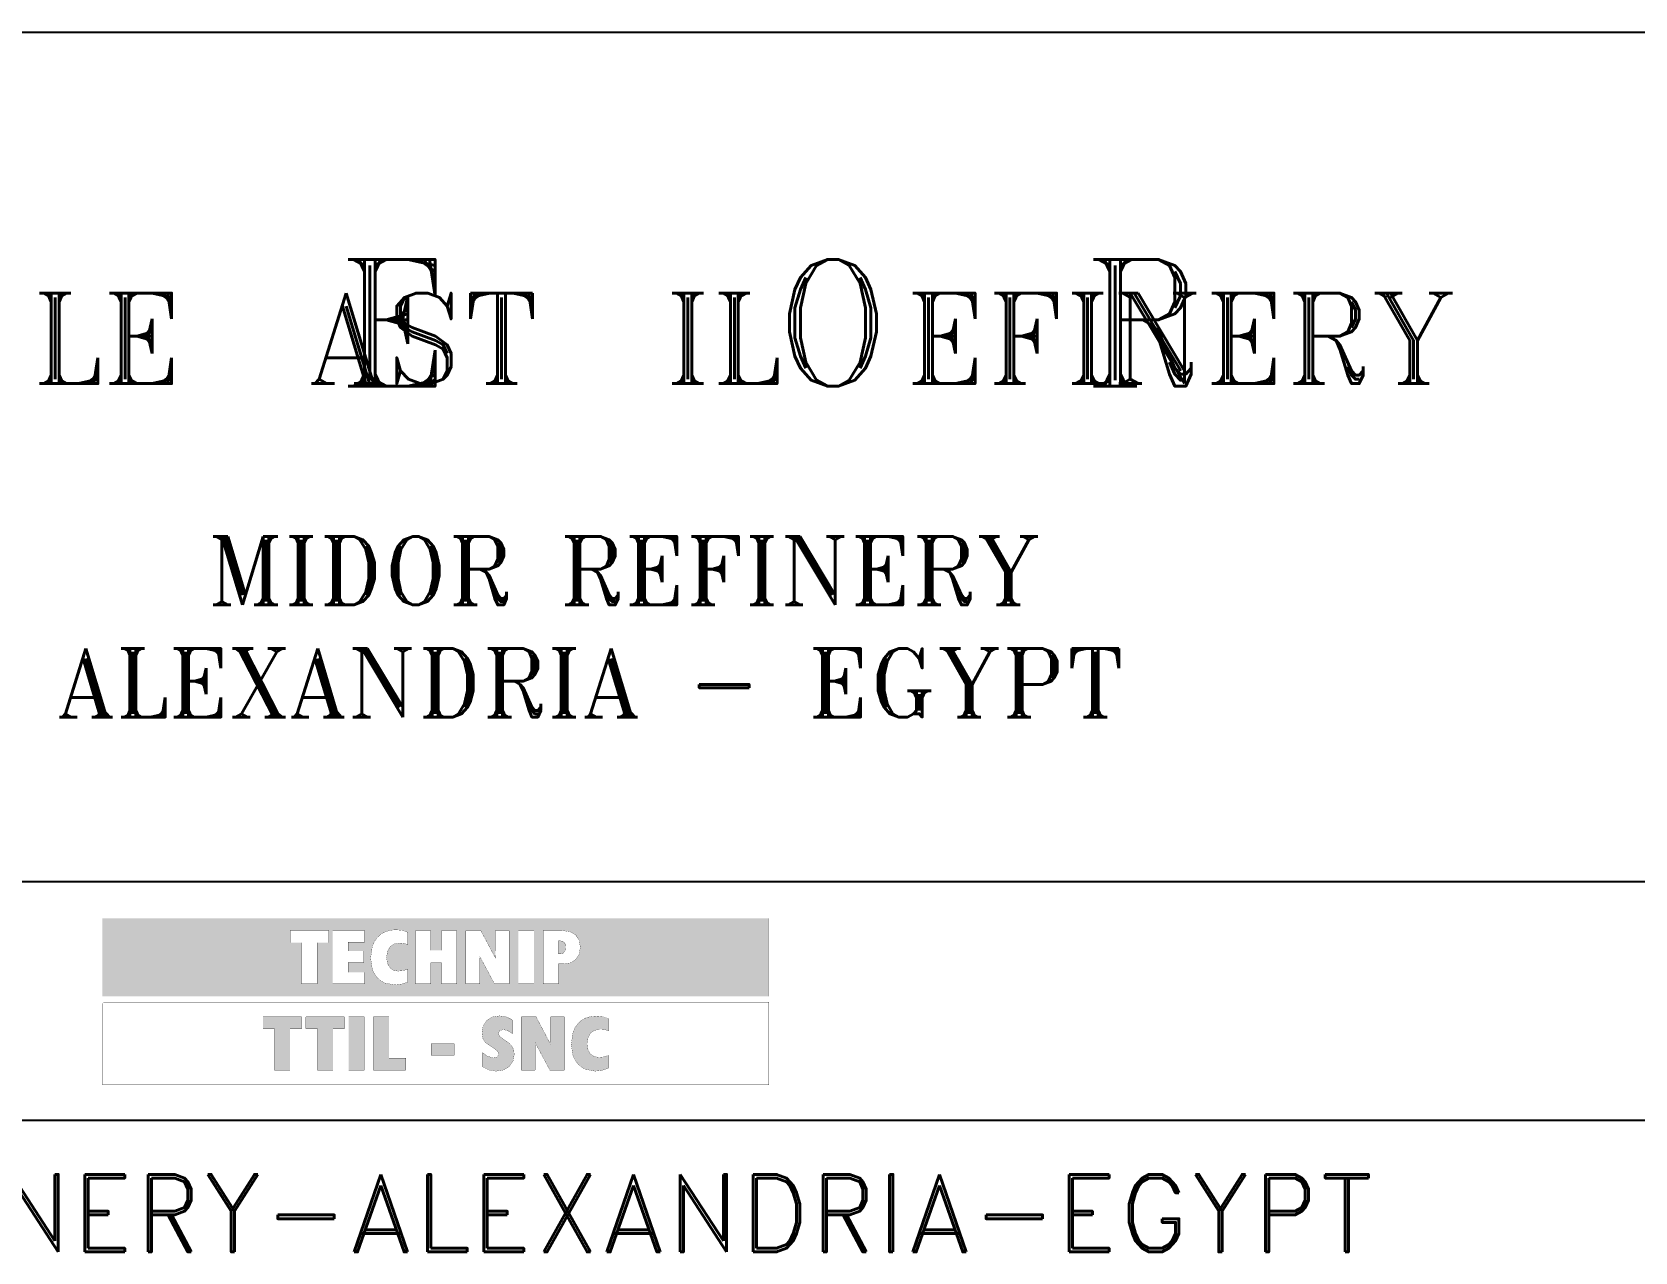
# Model space of a CAD drawing. Extents: x -4 to 378, y 0 to 264.
# Drawn here: x 240.3 to 291.6, y 68.2 to 107.2 of the extents above; entities that cross this region are included whole.
import ezdxf
from ezdxf.enums import TextEntityAlignment as Align

# ---------------------------------------------------------------- set-up
doc = ezdxf.new("R2010")
doc.units = 0
doc.header["$LTSCALE"] = 5
doc.header["$MEASUREMENT"] = 0
doc.linetypes.add('CONTINUA', pattern=[0])
doc.layers.get('0').update_dxf_attribs({"linetype": 'CONTINUA'})
doc.layers.add('FORMATO', color=7, linetype='CONTINUOUS')
doc.styles.add('ROMAND', font='romand')
doc.styles.add('ROMANT', font='romant')
doc.styles.add('SIMPLEX', font='simplex.shx')

# ---------------------------------------------------------------- blocks, each defined once
blk = doc.blocks.new('CART_MIDOR')
at = {"layer": 'FORMATO', "linetype": 'CONTINUOUS'}
h = blk.add_hatch(color=7, dxfattribs=at)
h.paths.add_polyline_path([(-91.541, 41.351), (-108.702, 41.351), (-108.702, 39.341), (-91.541, 39.341)])
h.paths.add_polyline_path([(-103.861, 40.724), (-103.861, 40.906), (-103.861, 41.035), (-103.668, 41.035), (-103.369, 41.035), (-102.867, 41.035), (-102.867, 40.724), (-103.165, 40.724), (-103.165, 40.604), (-103.165, 40.475), (-103.165, 40.292), (-103.165, 39.661), (-103.567, 39.661), (-103.567, 39.91), (-103.567, 40.541), (-103.567, 40.724)], flags=16)
h.paths.add_polyline_path([(-102.764, 40.169), (-102.764, 40.206), (-102.764, 40.458), (-102.764, 40.709), (-102.764, 40.757), (-102.764, 40.983), (-102.764, 41.008), (-102.764, 41.035), (-102.426, 41.035), (-101.944, 41.035), (-101.944, 40.737), (-102.282, 40.737), (-102.327, 40.737), (-102.367, 40.737), (-102.367, 40.51), (-102.002, 40.51), (-101.962, 40.51), (-101.962, 40.485), (-101.962, 40.259), (-101.962, 40.212), (-102.351, 40.212), (-102.367, 40.212), (-102.367, 39.96), (-101.961, 39.96), (-101.944, 39.96), (-101.944, 39.949), (-101.944, 39.698), (-101.944, 39.661), (-102.764, 39.661)], flags=16)
h.paths.add_polyline_path([(-101.787, 40.327), (-101.78, 40.37), (-101.779, 40.383), (-101.773, 40.421), (-101.769, 40.451), (-101.762, 40.498), (-101.751, 40.576), (-101.747, 40.608), (-101.744, 40.63), (-101.703, 40.72), (-101.688, 40.754), (-101.633, 40.831), (-101.612, 40.86), (-101.548, 40.918), (-101.518, 40.946), (-101.461, 40.976), (-101.407, 41.006), (-101.378, 41.015), (-101.283, 41.044), (-101.138, 41.057), (-100.967, 41.04), (-100.826, 40.988), (-100.826, 40.952), (-100.826, 40.864), (-100.826, 40.761), (-100.826, 40.673), (-100.924, 40.702), (-101.039, 40.715), (-101.122, 40.7), (-101.18, 40.69), (-101.255, 40.639), (-101.287, 40.617), (-101.333, 40.534), (-101.351, 40.502), (-101.368, 40.397), (-101.372, 40.375), (-101.377, 40.344), (-101.363, 40.251), (-101.355, 40.194), (-101.329, 40.145), (-101.296, 40.083), (-101.202, 40.011), (-101.17, 40.005), (-101.078, 39.99), (-101.033, 39.995), (-100.963, 40.002), (-100.865, 40.027), (-100.826, 40.036), (-100.826, 40.002), (-100.826, 39.918), (-100.826, 39.866), (-100.826, 39.833), (-100.826, 39.792), (-100.826, 39.778), (-100.826, 39.731), (-100.826, 39.708), (-100.988, 39.657), (-101.102, 39.643), (-101.168, 39.635), (-101.249, 39.65), (-101.375, 39.674), (-101.419, 39.682), (-101.526, 39.742), (-101.549, 39.762), (-101.616, 39.823), (-101.693, 39.925), (-101.714, 39.974), (-101.744, 40.041), (-101.758, 40.134), (-101.783, 40.301)], flags=16)
h.paths.add_polyline_path([(-100.63, 39.904), (-100.63, 40.076), (-100.63, 40.32), (-100.63, 40.446), (-100.63, 40.619), (-100.63, 40.771), (-100.63, 40.943), (-100.63, 41.035), (-100.237, 41.035), (-100.237, 40.792), (-100.237, 40.699), (-100.237, 40.527), (-99.959, 40.527), (-99.959, 40.62), (-99.959, 40.863), (-99.959, 41.035), (-99.567, 41.035), (-99.567, 40.792), (-99.567, 40.62), (-99.567, 40.376), (-99.567, 40.284), (-99.567, 40.112), (-99.567, 39.959), (-99.567, 39.787), (-99.567, 39.661), (-99.959, 39.661), (-99.959, 39.904), (-99.959, 40.031), (-99.959, 40.203), (-100.237, 40.203), (-100.237, 40.076), (-100.237, 39.833), (-100.237, 39.661), (-100.63, 39.661)], flags=16)
h.paths.add_polyline_path([(-99.332, 39.883), (-99.332, 40.119), (-99.332, 40.348), (-99.332, 40.528), (-99.332, 40.598), (-99.332, 40.796), (-99.332, 40.892), (-99.332, 41.035), (-99.313, 41.035), (-98.948, 41.035), (-98.767, 40.697), (-98.758, 40.68), (-98.644, 40.465), (-98.568, 40.323), (-98.572, 40.421), (-98.576, 40.567), (-98.576, 40.579), (-98.576, 40.805), (-98.576, 41.035), (-98.218, 41.035), (-98.218, 40.813), (-98.218, 40.583), (-98.218, 40.356), (-98.218, 40.345), (-98.218, 40.201), (-98.218, 40.105), (-98.218, 39.907), (-98.218, 39.837), (-98.218, 39.661), (-98.223, 39.661), (-98.593, 39.661), (-98.778, 40.005), (-98.78, 40.01), (-98.921, 40.273), (-98.978, 40.378), (-98.973, 40.305), (-98.973, 40.129), (-98.973, 40.126), (-98.973, 39.896), (-98.973, 39.661), (-99.332, 39.661)], flags=16)
h.paths.add_polyline_path([(-97.979, 41.035), (-97.577, 41.035), (-97.577, 39.661), (-97.979, 39.661)], flags=16)
h.paths.add_polyline_path([(-97.342, 39.907), (-97.342, 40.424), (-97.342, 40.482), (-97.342, 40.68), (-97.342, 40.706), (-97.342, 40.746), (-97.342, 41.017), (-97.342, 41.035), (-97.292, 41.035), (-96.852, 41.035), (-96.843, 41.035), (-96.801, 41.029), (-96.647, 41.006), (-96.501, 40.924), (-96.492, 40.909), (-96.412, 40.788), (-96.408, 40.766), (-96.407, 40.76), (-96.382, 40.604), (-96.401, 40.488), (-96.402, 40.484), (-96.407, 40.454), (-96.412, 40.425), (-96.428, 40.4), (-96.465, 40.345), (-96.501, 40.288), (-96.546, 40.261), (-96.552, 40.257), (-96.638, 40.203), (-96.822, 40.177), (-96.852, 40.177), (-96.945, 40.177), (-96.945, 39.661), (-97.342, 39.661)], flags=16)
h.paths.add_polyline_path([(-96.945, 40.434), (-96.945, 40.46), (-96.945, 40.5), (-96.945, 40.771), (-96.916, 40.771), (-96.907, 40.771), (-96.852, 40.762), (-96.852, 40.768), (-96.792, 40.728), (-96.79, 40.724), (-96.766, 40.677), (-96.762, 40.642), (-96.758, 40.604), (-96.766, 40.532), (-96.796, 40.476), (-96.839, 40.442), (-96.852, 40.442), (-96.903, 40.434)], flags=0)
h = blk.add_hatch(color=7, dxfattribs=at)
h.paths.add_polyline_path([(-104.267, 37.685), (-104.267, 37.437), (-103.866, 37.437), (-103.866, 38.072), (-103.866, 38.255), (-103.866, 38.38), (-103.866, 38.504), (-103.567, 38.504), (-103.567, 38.811), (-104.062, 38.811), (-104.361, 38.811), (-104.561, 38.811), (-104.561, 38.687), (-104.561, 38.504), (-104.267, 38.504), (-104.267, 38.321)])
h.paths.add_polyline_path([(-103.157, 37.685), (-103.157, 37.437), (-102.756, 37.437), (-102.756, 38.07), (-102.756, 38.255), (-102.756, 38.377), (-102.756, 38.504), (-102.461, 38.504), (-102.461, 38.811), (-102.957, 38.811), (-103.251, 38.811), (-103.456, 38.811), (-103.456, 38.689), (-103.456, 38.504), (-103.157, 38.504), (-103.157, 38.319)])
h.paths.add_polyline_path([(-102.354, 37.437), (-101.953, 37.437), (-101.953, 38.811), (-102.354, 38.811)])
h.paths.add_polyline_path([(-101.714, 37.997), (-101.714, 37.953), (-101.714, 37.437), (-100.882, 37.437), (-100.882, 37.481), (-100.882, 37.748), (-101.313, 37.748), (-101.313, 38.016), (-101.313, 38.562), (-101.313, 38.811), (-101.714, 38.811), (-101.714, 38.264)])
h.paths.add_polyline_path([(-99.635, 37.821), (-99.635, 38.115), (-100.228, 38.115), (-100.228, 37.821)])
h.paths.add_polyline_path([(-98.512, 37.923), (-98.51, 37.916), (-98.487, 37.851), (-98.521, 37.778), (-98.59, 37.764), (-98.623, 37.757), (-98.733, 37.783), (-98.768, 37.791), (-98.905, 37.889), (-98.905, 37.876), (-98.905, 37.777), (-98.905, 37.625), (-98.905, 37.544), (-98.905, 37.522), (-98.738, 37.441), (-98.559, 37.411), (-98.363, 37.441), (-98.282, 37.489), (-98.271, 37.496), (-98.236, 37.517), (-98.213, 37.531), (-98.186, 37.57), (-98.14, 37.636), (-98.115, 37.671), (-98.114, 37.677), (-98.112, 37.69), (-98.112, 37.691), (-98.11, 37.703), (-98.1, 37.762), (-98.085, 37.846), (-98.09, 37.884), (-98.098, 37.953), (-98.137, 38.047), (-98.213, 38.128), (-98.329, 38.214), (-98.363, 38.235), (-98.461, 38.308), (-98.463, 38.313), (-98.491, 38.384), (-98.461, 38.457), (-98.401, 38.473), (-98.367, 38.483), (-98.256, 38.457), (-98.132, 38.376), (-98.132, 38.484), (-98.132, 38.63), (-98.132, 38.713), (-98.132, 38.734), (-98.29, 38.811), (-98.465, 38.837), (-98.653, 38.807), (-98.736, 38.754), (-98.739, 38.752), (-98.77, 38.732), (-98.794, 38.717), (-98.819, 38.679), (-98.862, 38.615), (-98.888, 38.576), (-98.889, 38.573), (-98.89, 38.562), (-98.89, 38.562), (-98.892, 38.549), (-98.897, 38.519), (-98.908, 38.455), (-98.918, 38.397), (-98.912, 38.359), (-98.896, 38.256), (-98.824, 38.145), (-98.645, 38.021), (-98.598, 37.992)])
h.paths.add_polyline_path([(-97.547, 38.081), (-97.552, 38.158), (-97.493, 38.047), (-97.353, 37.784), (-97.35, 37.78), (-97.167, 37.437), (-96.792, 37.437), (-96.792, 37.613), (-96.792, 37.687), (-96.792, 37.879), (-96.792, 37.978), (-96.792, 38.12), (-96.792, 38.359), (-96.792, 38.589), (-96.792, 38.811), (-97.15, 38.811), (-97.15, 38.581), (-97.15, 38.354), (-97.15, 38.343), (-97.15, 38.201), (-97.146, 38.098), (-97.224, 38.247), (-97.335, 38.457), (-97.344, 38.475), (-97.522, 38.811), (-97.887, 38.811), (-97.906, 38.811), (-97.906, 38.669), (-97.906, 38.569), (-97.906, 38.378), (-97.906, 38.304), (-97.906, 38.127), (-97.906, 38.124), (-97.906, 37.895), (-97.906, 37.659), (-97.906, 37.437), (-97.547, 37.437), (-97.547, 37.672), (-97.547, 37.902)])
h.paths.add_polyline_path([(-96.203, 38.12), (-96.198, 38.153), (-96.195, 38.178), (-96.181, 38.278), (-96.162, 38.313), (-96.117, 38.393), (-96.082, 38.417), (-96.011, 38.465), (-95.947, 38.477), (-95.87, 38.491), (-95.754, 38.483), (-95.74, 38.477), (-95.656, 38.448), (-95.656, 38.539), (-95.656, 38.639), (-95.656, 38.728), (-95.656, 38.769), (-95.797, 38.816), (-95.968, 38.833), (-96.109, 38.82), (-96.211, 38.792), (-96.237, 38.786), (-96.295, 38.755), (-96.348, 38.726), (-96.381, 38.695), (-96.442, 38.641), (-96.465, 38.608), (-96.519, 38.534), (-96.534, 38.496), (-96.57, 38.41), (-96.574, 38.385), (-96.579, 38.353), (-96.59, 38.275), (-96.598, 38.226), (-96.602, 38.196), (-96.608, 38.158), (-96.61, 38.149), (-96.617, 38.103), (-96.614, 38.081), (-96.587, 37.909), (-96.574, 37.821), (-96.54, 37.747), (-96.519, 37.701), (-96.446, 37.599), (-96.379, 37.538), (-96.356, 37.518), (-96.25, 37.458), (-96.205, 37.45), (-96.073, 37.425), (-95.998, 37.411), (-95.927, 37.419), (-95.818, 37.432), (-95.656, 37.488), (-95.656, 37.507), (-95.656, 37.558), (-95.656, 37.609), (-95.656, 37.642), (-95.656, 37.696), (-95.656, 37.781), (-95.656, 37.817), (-95.695, 37.805), (-95.789, 37.778), (-95.863, 37.77), (-95.908, 37.765), (-96.007, 37.786), (-96.032, 37.791), (-96.126, 37.859), (-96.159, 37.921), (-96.186, 37.97), (-96.192, 38.028)])
at = {"layer": 'FORMATO', "color": 7, "linetype": 'CONTINUOUS'}
for p, q in [((-140, 64.2), (0, 64.2)), ((-63, 42.29), (-140, 42.29)), ((-140, 36.145), (-63, 36.145))]:
    blk.add_line(p, q, dxfattribs=at)
at = {"layer": 'FORMATO', "color": 7, "linetype": 'CONTINUOUS', "const_width": 0.00515}
for points in [[(-91.541, 39.341), (-91.541, 41.351), (-108.702, 41.351), (-108.702, 39.341), (-91.541, 39.341)], [(-91.541, 39.341), (-91.541, 41.351), (-108.702, 41.351), (-108.702, 39.341), (-91.541, 39.341)], [(-102.764, 41.035), (-102.764, 41.008)], [(-102.426, 41.035), (-102.764, 41.035)], [(-102.764, 41.008), (-102.764, 40.983)], [(-102.764, 40.983), (-102.764, 40.757)], [(-101.944, 41.035), (-102.426, 41.035)], [(-101.944, 40.737), (-101.944, 41.035)], [(-101.548, 40.918), (-101.612, 40.86)], [(-101.518, 40.946), (-101.548, 40.918)], [(-101.461, 40.976), (-101.518, 40.946)], [(-101.41, 41.004), (-101.461, 40.976)], [(-101.407, 41.006), (-101.41, 41.004)], [(-101.378, 41.015), (-101.407, 41.006)], [(-101.283, 41.044), (-101.378, 41.015)], [(-101.138, 41.057), (-101.283, 41.044)], [(-100.967, 41.04), (-101.138, 41.057)], [(-100.826, 40.988), (-100.967, 41.04)], [(-100.826, 40.952), (-100.826, 40.988)], [(-100.826, 40.864), (-100.826, 40.952)], [(-100.63, 41.035), (-100.63, 40.943)], [(-100.237, 41.035), (-100.63, 41.035)], [(-100.63, 40.943), (-100.63, 40.771)], [(-100.237, 40.792), (-100.237, 41.035)], [(-99.567, 41.035), (-99.959, 41.035)], [(-99.959, 41.035), (-99.959, 40.863)], [(-99.567, 40.792), (-99.567, 41.035)], [(-99.313, 41.035), (-99.332, 41.035)], [(-99.332, 41.035), (-99.332, 40.892)], [(-98.948, 41.035), (-99.313, 41.035)], [(-98.767, 40.697), (-98.948, 41.035)], [(-98.218, 41.035), (-98.576, 41.035)], [(-98.576, 41.035), (-98.576, 40.805)], [(-98.218, 40.813), (-98.218, 41.035)], [(-97.979, 39.661), (-97.979, 41.035), (-97.577, 41.035), (-97.577, 39.661), (-97.979, 39.661)], [(-97.979, 39.661), (-97.979, 41.035), (-97.577, 41.035), (-97.577, 39.661), (-97.979, 39.661)], [(-97.334, 41.035), (-97.342, 41.035)], [(-97.342, 41.035), (-97.342, 41.017)], [(-97.342, 41.017), (-97.342, 40.746)], [(-97.292, 41.035), (-97.334, 41.035)], [(-96.852, 41.035), (-97.292, 41.035)], [(-96.843, 41.035), (-96.852, 41.035)], [(-96.801, 41.029), (-96.843, 41.035)], [(-96.647, 41.006), (-96.801, 41.029)], [(-96.501, 40.924), (-96.647, 41.006)], [(-96.492, 40.909), (-96.501, 40.924)], [(-96.412, 40.788), (-96.492, 40.909)], [(-102.764, 40.757), (-102.764, 40.709)], [(-102.764, 40.709), (-102.764, 40.468)], [(-102.367, 40.737), (-102.327, 40.737)], [(-102.367, 40.51), (-102.367, 40.737)], [(-102.002, 40.51), (-102.367, 40.51)], [(-102.327, 40.737), (-102.282, 40.737)], [(-102.282, 40.737), (-101.944, 40.737)], [(-101.962, 40.51), (-102.002, 40.51)], [(-101.962, 40.485), (-101.962, 40.51)], [(-101.762, 40.498), (-101.769, 40.451)], [(-101.751, 40.576), (-101.762, 40.498)], [(-101.747, 40.608), (-101.751, 40.576)], [(-101.744, 40.63), (-101.747, 40.608)], [(-101.703, 40.72), (-101.744, 40.63)], [(-101.688, 40.754), (-101.703, 40.72)], [(-101.633, 40.831), (-101.688, 40.754)], [(-101.612, 40.86), (-101.633, 40.831)], [(-101.368, 40.397), (-101.351, 40.502)], [(-101.351, 40.502), (-101.333, 40.534)], [(-101.333, 40.534), (-101.287, 40.617)], [(-101.287, 40.617), (-101.255, 40.639)], [(-101.255, 40.639), (-101.18, 40.69)], [(-101.18, 40.69), (-101.122, 40.7)], [(-101.122, 40.7), (-101.039, 40.715)], [(-101.039, 40.715), (-100.924, 40.702)], [(-100.924, 40.702), (-100.911, 40.699)], [(-100.911, 40.699), (-100.826, 40.673)], [(-100.826, 40.761), (-100.826, 40.864)], [(-100.826, 40.673), (-100.826, 40.761)], [(-100.63, 40.771), (-100.63, 40.619)], [(-100.63, 40.619), (-100.63, 40.446)], [(-100.237, 40.699), (-100.237, 40.792)], [(-100.237, 40.527), (-100.237, 40.699)], [(-99.959, 40.527), (-100.237, 40.527)], [(-99.959, 40.863), (-99.959, 40.62)], [(-99.959, 40.62), (-99.959, 40.527)], [(-99.567, 40.62), (-99.567, 40.792)], [(-99.567, 40.376), (-99.567, 40.62)], [(-99.332, 40.892), (-99.332, 40.796)], [(-99.332, 40.796), (-99.332, 40.598)], [(-99.332, 40.598), (-99.332, 40.528)], [(-99.332, 40.528), (-99.332, 40.352)], [(-98.758, 40.68), (-98.767, 40.697)], [(-98.644, 40.465), (-98.758, 40.68)], [(-98.576, 40.805), (-98.576, 40.579)], [(-98.576, 40.579), (-98.576, 40.567)], [(-98.576, 40.567), (-98.572, 40.421)], [(-98.218, 40.583), (-98.218, 40.813)], [(-98.218, 40.356), (-98.218, 40.583)], [(-97.342, 40.746), (-97.342, 40.706)], [(-97.342, 40.706), (-97.342, 40.68)], [(-97.342, 40.68), (-97.342, 40.482)], [(-96.945, 40.5), (-96.945, 40.771)], [(-96.945, 40.771), (-96.916, 40.771)], [(-96.945, 40.46), (-96.945, 40.5)], [(-96.916, 40.771), (-96.907, 40.771)], [(-96.907, 40.771), (-96.852, 40.762)], [(-96.852, 40.768), (-96.852, 40.765)], [(-96.852, 40.765), (-96.852, 40.762)], [(-96.852, 40.762), (-96.847, 40.762)], [(-96.847, 40.762), (-96.843, 40.762)], [(-96.843, 40.762), (-96.792, 40.728)], [(-96.766, 40.532), (-96.796, 40.476)], [(-96.792, 40.728), (-96.79, 40.724)], [(-96.79, 40.724), (-96.766, 40.677)], [(-96.766, 40.677), (-96.762, 40.642)], [(-96.758, 40.604), (-96.766, 40.532)], [(-96.762, 40.642), (-96.758, 40.604)], [(-96.408, 40.766), (-96.412, 40.788)], [(-96.407, 40.76), (-96.408, 40.766)], [(-96.382, 40.604), (-96.407, 40.76)], [(-96.401, 40.488), (-96.382, 40.604)], [(-102.764, 40.468), (-102.764, 40.458)], [(-102.764, 40.458), (-102.764, 40.206)], [(-102.764, 40.206), (-102.764, 40.169)], [(-102.764, 40.169), (-102.764, 39.661)], [(-102.367, 40.212), (-102.351, 40.212)], [(-102.367, 39.96), (-102.367, 40.212)], [(-102.351, 40.212), (-101.962, 40.212)], [(-101.962, 40.259), (-101.962, 40.485)], [(-101.962, 40.212), (-101.962, 40.259)], [(-101.78, 40.37), (-101.787, 40.327)], [(-101.787, 40.327), (-101.783, 40.301)], [(-101.783, 40.301), (-101.758, 40.134)], [(-101.779, 40.383), (-101.78, 40.37)], [(-101.773, 40.421), (-101.779, 40.383)], [(-101.769, 40.451), (-101.773, 40.421)], [(-101.758, 40.134), (-101.744, 40.041)], [(-101.377, 40.344), (-101.372, 40.375)], [(-101.363, 40.251), (-101.377, 40.344)], [(-101.372, 40.375), (-101.368, 40.397)], [(-101.355, 40.194), (-101.363, 40.251)], [(-101.329, 40.145), (-101.355, 40.194)], [(-101.296, 40.083), (-101.329, 40.145)], [(-101.202, 40.011), (-101.296, 40.083)], [(-100.63, 40.446), (-100.63, 40.32)], [(-100.63, 40.32), (-100.63, 40.076)], [(-100.63, 40.076), (-100.63, 39.904)], [(-100.237, 40.076), (-100.237, 40.203)], [(-100.237, 40.203), (-99.959, 40.203)], [(-100.237, 39.833), (-100.237, 40.076)], [(-99.959, 40.203), (-99.959, 40.031)], [(-99.567, 40.284), (-99.567, 40.376)], [(-99.567, 40.112), (-99.567, 40.284)], [(-99.567, 39.959), (-99.567, 40.112)], [(-99.332, 40.352), (-99.332, 40.348)], [(-99.332, 40.348), (-99.332, 40.119)], [(-99.332, 40.119), (-99.332, 39.883)], [(-98.978, 40.378), (-98.921, 40.273)], [(-98.973, 40.305), (-98.978, 40.378)], [(-98.973, 40.129), (-98.973, 40.305)], [(-98.973, 40.126), (-98.973, 40.129)], [(-98.973, 39.896), (-98.973, 40.126)], [(-98.921, 40.273), (-98.78, 40.01)], [(-98.568, 40.323), (-98.644, 40.465)], [(-98.572, 40.421), (-98.568, 40.323)], [(-98.218, 40.345), (-98.218, 40.356)], [(-98.218, 40.201), (-98.218, 40.345)], [(-98.218, 40.105), (-98.218, 40.201)], [(-98.218, 39.907), (-98.218, 40.105)], [(-97.342, 40.482), (-97.342, 40.424)], [(-97.342, 40.424), (-97.342, 39.907)], [(-96.945, 40.434), (-96.945, 40.46)], [(-96.903, 40.434), (-96.945, 40.434)], [(-96.945, 40.177), (-96.852, 40.177)], [(-96.945, 39.661), (-96.945, 40.177)], [(-96.852, 40.442), (-96.903, 40.434)], [(-96.839, 40.442), (-96.852, 40.442)], [(-96.852, 40.177), (-96.822, 40.177)], [(-96.8, 40.473), (-96.839, 40.442)], [(-96.822, 40.177), (-96.638, 40.203)], [(-96.796, 40.476), (-96.8, 40.473)], [(-96.638, 40.203), (-96.552, 40.257)], [(-96.552, 40.257), (-96.546, 40.261)], [(-96.546, 40.261), (-96.501, 40.288)], [(-96.501, 40.288), (-96.499, 40.292)], [(-96.499, 40.292), (-96.465, 40.345)], [(-96.465, 40.345), (-96.428, 40.4)], [(-96.428, 40.4), (-96.412, 40.425)], [(-96.412, 40.425), (-96.407, 40.454)], [(-96.407, 40.454), (-96.402, 40.484)], [(-96.402, 40.484), (-96.402, 40.486)], [(-96.402, 40.486), (-96.401, 40.488)], [(-101.961, 39.96), (-102.367, 39.96)], [(-101.944, 39.96), (-101.961, 39.96)], [(-101.944, 39.949), (-101.944, 39.96)], [(-101.944, 39.698), (-101.944, 39.949)], [(-101.944, 39.661), (-101.944, 39.698)], [(-101.744, 40.041), (-101.714, 39.974)], [(-101.714, 39.974), (-101.693, 39.925)], [(-101.693, 39.925), (-101.616, 39.823)], [(-101.616, 39.823), (-101.549, 39.762)], [(-101.549, 39.762), (-101.526, 39.742)], [(-101.526, 39.742), (-101.419, 39.682)], [(-101.419, 39.682), (-101.375, 39.674)], [(-101.375, 39.674), (-101.249, 39.65)], [(-101.17, 40.005), (-101.202, 40.011)], [(-101.078, 39.99), (-101.17, 40.005)], [(-101.033, 39.995), (-101.078, 39.99)], [(-100.963, 40.002), (-101.033, 39.995)], [(-100.988, 39.657), (-100.826, 39.708)], [(-100.865, 40.027), (-100.963, 40.002)], [(-100.826, 40.036), (-100.865, 40.027)], [(-100.826, 40.002), (-100.826, 40.036)], [(-100.826, 39.918), (-100.826, 40.002)], [(-100.826, 39.866), (-100.826, 39.918)], [(-100.826, 39.833), (-100.826, 39.866)], [(-100.826, 39.792), (-100.826, 39.833)], [(-100.826, 39.778), (-100.826, 39.792)], [(-100.826, 39.731), (-100.826, 39.778)], [(-100.826, 39.708), (-100.826, 39.731)], [(-100.63, 39.904), (-100.63, 39.661)], [(-100.237, 39.661), (-100.237, 39.833)], [(-99.959, 40.031), (-99.959, 39.904)], [(-99.959, 39.904), (-99.959, 39.661)], [(-99.567, 39.787), (-99.567, 39.959)], [(-99.567, 39.661), (-99.567, 39.787)], [(-99.332, 39.883), (-99.332, 39.661)], [(-98.973, 39.661), (-98.973, 39.896)], [(-98.78, 40.01), (-98.778, 40.005)], [(-98.778, 40.005), (-98.593, 39.661)], [(-98.218, 39.837), (-98.218, 39.907)], [(-98.218, 39.661), (-98.218, 39.837)], [(-97.342, 39.907), (-97.342, 39.661)], [(-102.764, 39.661), (-101.944, 39.661)], [(-101.249, 39.65), (-101.168, 39.635)], [(-101.168, 39.635), (-101.102, 39.643)], [(-101.102, 39.643), (-100.988, 39.657)], [(-100.63, 39.661), (-100.237, 39.661)], [(-99.959, 39.661), (-99.567, 39.661)], [(-99.332, 39.661), (-98.973, 39.661)], [(-98.593, 39.661), (-98.223, 39.661)], [(-98.223, 39.661), (-98.218, 39.661)], [(-97.342, 39.661), (-96.945, 39.661)], [(-108.698, 39.161), (-108.698, 37.057)], [(-91.524, 39.191), (-108.678, 39.191)], [(-98.465, 38.837), (-98.653, 38.807)], [(-98.29, 38.811), (-98.465, 38.837)], [(-91.524, 37.057), (-91.524, 39.191)], [(-91.524, 39.161), (-91.524, 37.057)], [(-104.561, 38.811), (-104.561, 38.687)], [(-104.361, 38.811), (-104.561, 38.811)], [(-104.561, 38.687), (-104.561, 38.504)], [(-104.561, 38.504), (-104.267, 38.504)], [(-104.062, 38.811), (-104.361, 38.811)], [(-104.267, 38.504), (-104.267, 38.321)], [(-103.567, 38.811), (-104.062, 38.811)], [(-103.866, 38.504), (-103.567, 38.504)], [(-103.866, 38.38), (-103.866, 38.504)], [(-103.567, 38.504), (-103.567, 38.811)], [(-103.251, 38.811), (-103.456, 38.811)], [(-103.456, 38.811), (-103.456, 38.689)], [(-103.456, 38.689), (-103.456, 38.504)], [(-103.456, 38.504), (-103.157, 38.504)], [(-102.957, 38.811), (-103.251, 38.811)], [(-103.157, 38.504), (-103.157, 38.319)], [(-102.461, 38.811), (-102.957, 38.811)], [(-102.756, 38.504), (-102.461, 38.504)], [(-102.756, 38.377), (-102.756, 38.504)], [(-102.461, 38.504), (-102.461, 38.811)], [(-102.354, 37.437), (-102.354, 38.811), (-101.953, 38.811), (-101.953, 37.437), (-102.354, 37.437)], [(-102.354, 37.437), (-102.354, 38.811), (-101.953, 38.811), (-101.953, 37.437), (-102.354, 37.437)], [(-101.313, 38.811), (-101.714, 38.811)], [(-101.714, 38.811), (-101.714, 38.264)], [(-101.313, 38.562), (-101.313, 38.811)], [(-101.313, 38.016), (-101.313, 38.562)], [(-98.908, 38.455), (-98.918, 38.397)], [(-98.897, 38.519), (-98.908, 38.455)], [(-98.892, 38.549), (-98.897, 38.519)], [(-98.89, 38.562), (-98.892, 38.549)], [(-98.889, 38.573), (-98.89, 38.562)], [(-98.89, 38.562), (-98.89, 38.562)], [(-98.888, 38.576), (-98.889, 38.573)], [(-98.862, 38.615), (-98.888, 38.576)], [(-98.819, 38.679), (-98.862, 38.615)], [(-98.794, 38.717), (-98.819, 38.679)], [(-98.77, 38.732), (-98.794, 38.717)], [(-98.739, 38.752), (-98.77, 38.732)], [(-98.736, 38.754), (-98.739, 38.752)], [(-98.653, 38.807), (-98.736, 38.754)], [(-98.491, 38.384), (-98.461, 38.457)], [(-98.461, 38.457), (-98.401, 38.473)], [(-98.401, 38.473), (-98.367, 38.483)], [(-98.367, 38.483), (-98.267, 38.46)], [(-98.132, 38.734), (-98.29, 38.811)], [(-98.267, 38.46), (-98.256, 38.457)], [(-98.256, 38.457), (-98.132, 38.376)], [(-98.132, 38.713), (-98.132, 38.734)], [(-98.132, 38.63), (-98.132, 38.713)], [(-98.132, 38.484), (-98.132, 38.63)], [(-98.132, 38.38), (-98.132, 38.484)], [(-97.887, 38.811), (-97.906, 38.811)], [(-97.906, 38.811), (-97.906, 38.669)], [(-97.906, 38.669), (-97.906, 38.569)], [(-97.906, 38.569), (-97.906, 38.378)], [(-97.522, 38.811), (-97.887, 38.811)], [(-97.344, 38.475), (-97.522, 38.811)], [(-97.335, 38.457), (-97.344, 38.475)], [(-97.224, 38.247), (-97.335, 38.457)], [(-97.15, 38.811), (-97.15, 38.581)], [(-96.792, 38.811), (-97.15, 38.811)], [(-97.15, 38.581), (-97.15, 38.354)], [(-96.792, 38.589), (-96.792, 38.811)], [(-96.792, 38.359), (-96.792, 38.589)], [(-96.534, 38.496), (-96.57, 38.41)], [(-96.519, 38.534), (-96.534, 38.496)], [(-96.465, 38.608), (-96.519, 38.534)], [(-96.442, 38.641), (-96.465, 38.608)], [(-96.381, 38.695), (-96.442, 38.641)], [(-96.348, 38.726), (-96.381, 38.695)], [(-96.295, 38.755), (-96.348, 38.726)], [(-96.24, 38.784), (-96.295, 38.755)], [(-96.237, 38.786), (-96.24, 38.784)], [(-96.211, 38.792), (-96.237, 38.786)], [(-96.109, 38.82), (-96.211, 38.792)], [(-95.968, 38.833), (-96.109, 38.82)], [(-96.082, 38.417), (-96.011, 38.465)], [(-96.011, 38.465), (-95.947, 38.477)], [(-95.797, 38.816), (-95.968, 38.833)], [(-95.947, 38.477), (-95.87, 38.491)], [(-95.87, 38.491), (-95.754, 38.483)], [(-95.656, 38.769), (-95.797, 38.816)], [(-95.754, 38.483), (-95.74, 38.477)], [(-95.74, 38.477), (-95.656, 38.448)], [(-95.656, 38.728), (-95.656, 38.769)], [(-95.656, 38.639), (-95.656, 38.728)], [(-95.656, 38.539), (-95.656, 38.639)], [(-95.656, 38.448), (-95.656, 38.539)], [(-104.267, 38.321), (-104.267, 37.685)], [(-103.866, 38.255), (-103.866, 38.38)], [(-103.866, 38.072), (-103.866, 38.255)], [(-103.866, 37.437), (-103.866, 38.072)], [(-103.157, 38.319), (-103.157, 37.685)], [(-102.756, 38.255), (-102.756, 38.377)], [(-102.756, 38.07), (-102.756, 38.255)], [(-102.756, 37.437), (-102.756, 38.07)], [(-101.714, 38.264), (-101.714, 37.997)], [(-101.313, 37.748), (-101.313, 38.016)], [(-100.228, 37.821), (-100.228, 38.115), (-99.635, 38.115), (-99.635, 37.821), (-100.228, 37.821)], [(-100.228, 37.821), (-100.228, 38.115), (-99.635, 38.115), (-99.635, 37.821), (-100.228, 37.821)], [(-98.918, 38.397), (-98.912, 38.359)], [(-98.912, 38.359), (-98.896, 38.256)], [(-98.896, 38.256), (-98.824, 38.145)], [(-98.824, 38.145), (-98.645, 38.021)], [(-98.645, 38.021), (-98.598, 37.992)], [(-98.463, 38.313), (-98.491, 38.384)], [(-98.461, 38.308), (-98.463, 38.313)], [(-98.363, 38.235), (-98.461, 38.308)], [(-98.329, 38.214), (-98.363, 38.235)], [(-98.213, 38.128), (-98.329, 38.214)], [(-98.137, 38.047), (-98.213, 38.128)], [(-98.098, 37.953), (-98.137, 38.047)], [(-98.132, 38.376), (-98.132, 38.38)], [(-97.906, 38.378), (-97.906, 38.304)], [(-97.906, 38.304), (-97.906, 38.127)], [(-97.906, 38.127), (-97.906, 38.124)], [(-97.906, 38.124), (-97.906, 37.895)], [(-97.552, 38.158), (-97.493, 38.047)], [(-97.547, 38.081), (-97.552, 38.158)], [(-97.547, 37.905), (-97.547, 38.081)], [(-97.493, 38.047), (-97.353, 37.784)], [(-97.146, 38.098), (-97.224, 38.247)], [(-97.15, 38.354), (-97.15, 38.343)], [(-97.15, 38.343), (-97.15, 38.201)], [(-97.15, 38.201), (-97.146, 38.098)], [(-96.792, 38.132), (-96.792, 38.359)], [(-96.792, 38.12), (-96.792, 38.132)], [(-96.792, 37.978), (-96.792, 38.12)], [(-96.61, 38.149), (-96.617, 38.103)], [(-96.617, 38.103), (-96.614, 38.081)], [(-96.614, 38.081), (-96.587, 37.909)], [(-96.608, 38.158), (-96.61, 38.149)], [(-96.602, 38.196), (-96.608, 38.158)], [(-96.598, 38.226), (-96.602, 38.196)], [(-96.59, 38.275), (-96.598, 38.226)], [(-96.579, 38.353), (-96.59, 38.275)], [(-96.574, 38.385), (-96.579, 38.353)], [(-96.57, 38.41), (-96.574, 38.385)], [(-96.203, 38.12), (-96.198, 38.153)], [(-96.192, 38.028), (-96.203, 38.12)], [(-96.198, 38.153), (-96.195, 38.178)], [(-96.195, 38.178), (-96.181, 38.278)], [(-96.186, 37.97), (-96.192, 38.028)], [(-96.181, 38.278), (-96.162, 38.313)], [(-96.162, 38.313), (-96.117, 38.393)], [(-96.117, 38.393), (-96.082, 38.417)], [(-104.267, 37.685), (-104.267, 37.437)], [(-103.157, 37.685), (-103.157, 37.437)], [(-101.714, 37.997), (-101.714, 37.953)], [(-101.714, 37.953), (-101.714, 37.437)], [(-100.882, 37.748), (-101.313, 37.748)], [(-100.882, 37.481), (-100.882, 37.748)], [(-98.905, 37.889), (-98.905, 37.876)], [(-98.768, 37.791), (-98.905, 37.889)], [(-98.905, 37.876), (-98.905, 37.777)], [(-98.905, 37.777), (-98.905, 37.625)], [(-98.905, 37.625), (-98.905, 37.544)], [(-98.733, 37.783), (-98.768, 37.791)], [(-98.623, 37.757), (-98.733, 37.783)], [(-98.59, 37.764), (-98.623, 37.757)], [(-98.598, 37.992), (-98.512, 37.923)], [(-98.521, 37.778), (-98.59, 37.764)], [(-98.487, 37.851), (-98.521, 37.778)], [(-98.512, 37.923), (-98.51, 37.916)], [(-98.51, 37.916), (-98.487, 37.851)], [(-98.186, 37.57), (-98.14, 37.636)], [(-98.14, 37.636), (-98.115, 37.671)], [(-98.115, 37.671), (-98.114, 37.677)], [(-98.114, 37.677), (-98.112, 37.69)], [(-98.112, 37.691), (-98.11, 37.703)], [(-98.112, 37.69), (-98.112, 37.691)], [(-98.11, 37.703), (-98.1, 37.762)], [(-98.1, 37.762), (-98.085, 37.846)], [(-98.09, 37.884), (-98.098, 37.953)], [(-98.085, 37.846), (-98.09, 37.884)], [(-97.906, 37.895), (-97.906, 37.659)], [(-97.906, 37.659), (-97.906, 37.437)], [(-97.547, 37.902), (-97.547, 37.905)], [(-97.547, 37.672), (-97.547, 37.902)], [(-97.547, 37.437), (-97.547, 37.672)], [(-97.353, 37.784), (-97.35, 37.78)], [(-97.35, 37.78), (-97.167, 37.437)], [(-96.792, 37.879), (-96.792, 37.978)], [(-96.792, 37.687), (-96.792, 37.879)], [(-96.792, 37.613), (-96.792, 37.687)], [(-96.792, 37.437), (-96.792, 37.613)], [(-96.587, 37.909), (-96.574, 37.821)], [(-96.574, 37.821), (-96.54, 37.747)], [(-96.54, 37.747), (-96.519, 37.701)], [(-96.519, 37.701), (-96.446, 37.599)], [(-96.446, 37.599), (-96.379, 37.538)], [(-96.159, 37.921), (-96.186, 37.97)], [(-96.126, 37.859), (-96.159, 37.921)], [(-96.032, 37.791), (-96.126, 37.859)], [(-96.007, 37.786), (-96.032, 37.791)], [(-95.908, 37.765), (-96.007, 37.786)], [(-95.863, 37.77), (-95.908, 37.765)], [(-95.789, 37.778), (-95.863, 37.77)], [(-95.695, 37.805), (-95.789, 37.778)], [(-95.656, 37.817), (-95.695, 37.805)], [(-95.656, 37.781), (-95.656, 37.817)], [(-95.656, 37.696), (-95.656, 37.781)], [(-95.656, 37.642), (-95.656, 37.696)], [(-95.656, 37.609), (-95.656, 37.642)], [(-95.656, 37.568), (-95.656, 37.609)], [(-104.267, 37.437), (-103.866, 37.437)], [(-103.157, 37.437), (-102.756, 37.437)], [(-101.714, 37.437), (-100.882, 37.437)], [(-100.882, 37.437), (-100.882, 37.481)], [(-98.905, 37.544), (-98.905, 37.522)], [(-98.905, 37.522), (-98.738, 37.441)], [(-98.738, 37.441), (-98.559, 37.411)], [(-98.559, 37.411), (-98.363, 37.441)], [(-98.363, 37.441), (-98.282, 37.489)], [(-98.282, 37.489), (-98.271, 37.496)], [(-98.271, 37.496), (-98.236, 37.517)], [(-98.236, 37.517), (-98.213, 37.531)], [(-98.213, 37.531), (-98.186, 37.57)], [(-97.906, 37.437), (-97.547, 37.437)], [(-97.167, 37.437), (-96.797, 37.437)], [(-96.797, 37.437), (-96.792, 37.437)], [(-96.379, 37.538), (-96.356, 37.518)], [(-96.356, 37.518), (-96.25, 37.458)], [(-96.25, 37.458), (-96.205, 37.45)], [(-96.205, 37.45), (-96.073, 37.425)], [(-96.073, 37.425), (-95.998, 37.411)], [(-95.998, 37.411), (-95.927, 37.419)], [(-95.927, 37.419), (-95.818, 37.432)], [(-95.818, 37.432), (-95.656, 37.488)], [(-95.656, 37.558), (-95.656, 37.568)], [(-95.656, 37.507), (-95.656, 37.558)], [(-95.656, 37.488), (-95.656, 37.507)], [(-108.698, 37.057), (-91.524, 37.057)]]:
    blk.add_lwpolyline(points, dxfattribs=at)
blk.add_lwpolyline([(-103.861, 40.906), (-103.861, 40.724), (-103.567, 40.724), (-103.567, 40.541), (-103.567, 39.91), (-103.567, 39.661), (-103.165, 39.661), (-103.165, 40.292), (-103.165, 40.475), (-103.165, 40.604), (-103.165, 40.724), (-102.867, 40.724), (-102.867, 41.035), (-103.369, 41.035), (-103.668, 41.035), (-103.861, 41.035)], close=True, dxfattribs=at)
at = {"color": 7, "style": 'SIMPLEX'}
for tag, p in [('MAT_REQ_N1', (-97.938, 11.275)), ('MAT_REQ_N2', (-93.738, 11.275)), ('MAT_REQ_N3', (-89.538, 11.275)), ('MAT_REQ_N4', (-85.055, 11.275)), ('MAT_REQ_N5', (-80.572, 11.275)), ('MAT_REQ_N6', (-76.089, 11.275))]:
    blk.add_attdef(tag, text='', height=2, dxfattribs=at).set_placement(p, align=Align.MIDDLE)
for tag, p in [('ITEM', (-122.734, 7.009)), ('RD_DWG_CODE', (-109.634, 2.526))]:
    blk.add_attdef(tag, text='', height=2, dxfattribs=at).set_placement(p, align=Align.MIDDLE_LEFT)
at = {"layer": 'FORMATO', "color": 7, "linetype": 'CONTINUOUS'}
for s, height, style, p in [('E', 3.268, 'ROMANT', (-102.648, 55.069)), ('O', 3.268, 'ROMANT', (-91.41, 55.069)), ('R', 3.268, 'ROMANT', (-83.435, 55.069)), ('  IDDLE  AST  IL  EFINERY', 2.33457, 'ROMANT', (-119.324, 55.136)), ('MIDOR REFINERY', 1.76494, 'ROMANT', (-105.997, 49.432)), ('ALEXANDRIA - EGYPT', 1.76494, 'ROMANT', (-109.882, 46.541)), ('MIDOR REFINERY-ALEXANDRIA-EGYPT', 2, 'ROMAND', (-126.638, 32.751))]:
    blk.add_text(s, height=height, dxfattribs=dict(at, style=style)).set_placement(p)

msp = doc.modelspace()

# ---------------------------------------------------------------- block references
at = {"color": 7, "xscale": 1.2404475, "yscale": 1.2404475, "zscale": 1.2404475}
msp.add_blockref('CART_MIDOR', (377.406, 27.541), dxfattribs=at)

doc.saveas('drawing.dxf')
